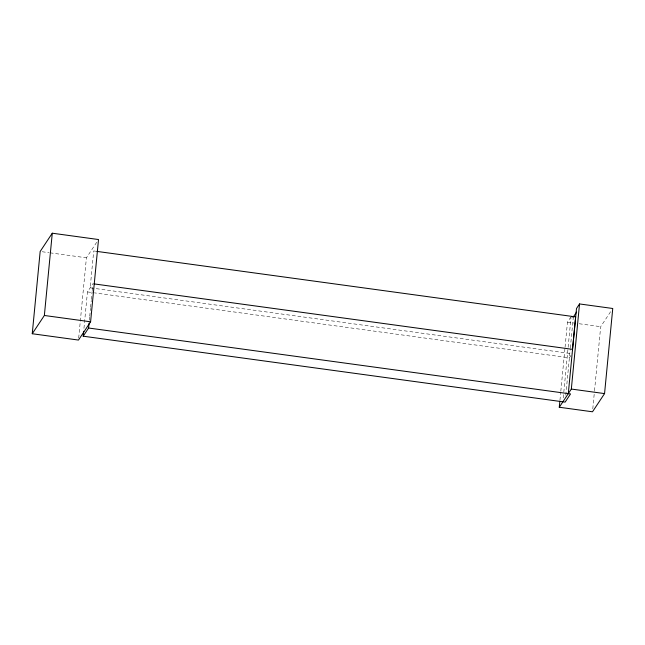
<?xml version="1.0" encoding="UTF-8"?>
<svg xmlns="http://www.w3.org/2000/svg" width="645" height="645" viewBox="0 0 645 645"><rect width="100%" height="100%" fill="white"/><g stroke="black" fill="none" stroke-linecap="round" stroke-linejoin="round"><path stroke-width="0.48" stroke-dasharray="3.23 2.42" d="M78.682 338.085L86.414 257.798L97.967 240.367M83.955 328.321L87.454 291.911L92.872 283.736M89.365 320.154L89.655 317.203M89.744 316.219L90.502 308.342M90.598 307.359L91.259 300.473M91.356 299.482L92.114 291.613M92.211 290.629L92.686 285.711M559.949 400.239L560.723 392.225M560.819 391.225L564.964 348.171M565.06 347.171L567.471 322.137L571.075 316.703M563.262 397.876L570.978 317.695M565.786 395.224L570.253 348.872M570.349 347.873L573.316 317.009M592.787 408.785L594.424 391.765M594.521 390.765L600.688 326.676L611.105 310.963M571.01 355.379L569.39 357.83L94.436 292.862M95.71 251.236L93.718 250.961L90.163 287.823L572.099 353.742M567.471 322.137L574.308 323.072M579.194 323.742L600.688 326.676M42.143 251.744L49.028 252.687M50.012 252.824L86.414 257.798M87.454 291.911L93.444 292.725"/><path stroke-width="0.97" d="M32.25 333.739L40.167 251.477L52.277 233.208L98.516 239.537L90.598 321.799L78.488 340.068L32.25 333.739L44.36 315.478L52.277 233.208M83.197 336.198L88.607 328.023L570.543 393.942L565.125 402.117L83.197 336.198L83.665 331.28M88.607 328.023L89.083 323.105M568.293 393.635L576.493 308.528L579.533 303.94L612.75 308.487L604.559 393.595L592.497 411.792L559.279 407.245L559.852 401.238M572.478 349.759L575.646 316.889L96.71 251.373M559.279 407.245L571.333 389.048L579.533 303.94M576.566 312.107L573.316 317.009L571.825 316.8M93.872 283.873L572.558 349.348M44.36 315.478L90.598 321.799M571.333 389.048L604.559 393.595"/></g></svg>
